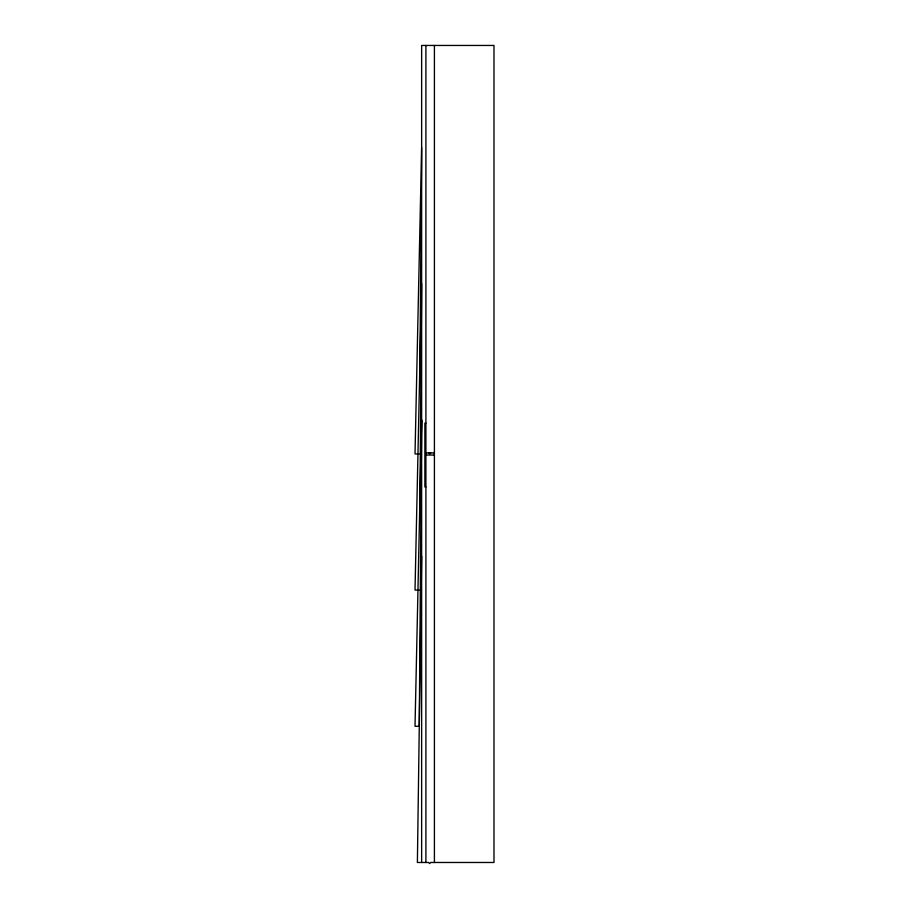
<?xml version="1.0" encoding="UTF-8"?>
<svg xmlns="http://www.w3.org/2000/svg" width="909" height="909" viewBox="0 0 909 909"><rect width="100%" height="100%" fill="white"/><g stroke="black" fill="none" stroke-linecap="round" stroke-linejoin="round"><path stroke-width="1.36" d="M419.822 383.041L421.64 147.576L415.015 453.921L419.276 453.955M419.822 519.209L421.64 283.756L415.015 590.1L419.276 590.134M421.64 556.092L417.39 862.482L428.559 862.482L429.616 863.55L430.684 862.482L493.985 862.482L493.985 45.45L421.64 45.45L421.64 862.482M430.684 452.909L429.616 453.966L428.559 452.909M425.901 423.117L424.878 423.117L424.878 486.951L425.901 486.951M425.901 452.909L434.411 452.909M425.901 455.034L434.411 455.034M434.411 45.45L434.411 862.482M425.901 45.45L425.901 862.482M421.64 419.924L419.276 726.302L415.015 726.268L421.64 419.924"/></g></svg>
